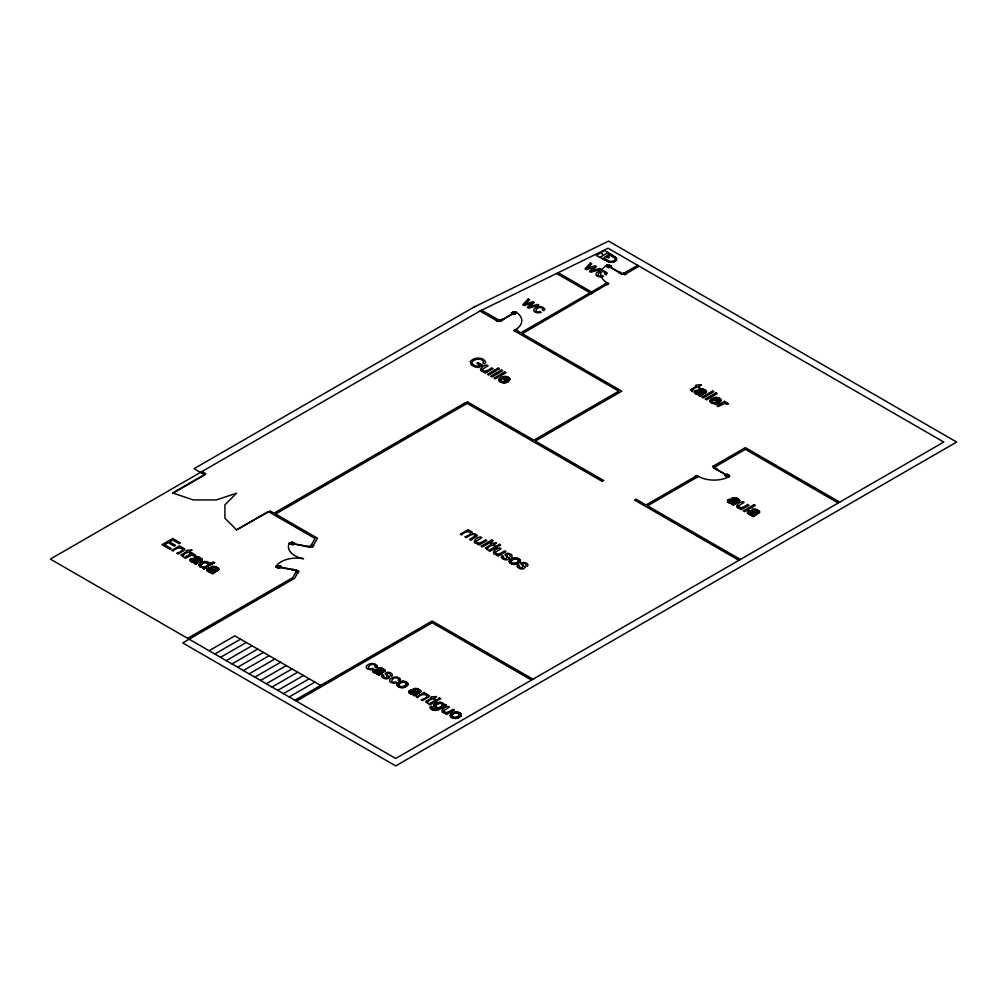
<?xml version="1.0" encoding="UTF-8"?>
<svg xmlns="http://www.w3.org/2000/svg" width="1007" height="1007" viewBox="0 0 1007 1007"><rect width="100%" height="100%" fill="white"/><g stroke="black" fill="none" stroke-linecap="round" stroke-linejoin="round"><path stroke-width="1.5" d="M607.573 284.729L605.333 283.634M623.069 273.703L623.975 272.922M623.383 273.249L624.831 274.47M624.025 273.199L624.818 272.721M697.196 477.507L695.082 476.626M697.75 477.066L696.567 475.77M713.774 465.838L713.145 466.203L714.366 467.223M430.153 707.279L430.14 707.833C434.344 713.774 442.048 707.883 446.202 705.215L444.981 704.522C441.746 705.995 433.488 712.818 432.293 707.128L431.197 706.272L430.153 707.279L432.293 707.128M208.134 564.285L209.267 563.165L207.366 562.976L208.311 562.271L206.725 562.712L207.278 561.818L206.007 562.561L206.083 561.566L205.176 562.548L203.464 561.742L203.817 562.825L202.18 562.145L202.331 563.517L199.952 563.442L201.173 564.361L199.285 564.197L200.72 565.166L199.071 565.72L200.758 565.657L199.499 566.412L201.01 566.085L200.267 567.004L201.476 566.45L201.274 567.432L202.092 566.727L202.382 567.633L202.822 566.865L203.59 567.596L200.267 567.004L198.983 564.965C204.169 557.362 216.266 563.97 202.608 568.162L203.829 568.854L214.554 562.674L213.232 561.906L207.631 565.103L214.554 562.674L208.109 563.794C204.509 558.986 196.503 568.514 204.987 566.639L203.829 568.854L203.641 566.891M199.348 560.32L200.531 561.176C198.165 559.791 190.033 556.002 190.298 561.063L192.979 562.498L197.296 563.064L196.075 561.956C185.653 559.3 197.41 559.288 200.531 561.176L199.474 560.257L201.677 560.433L199.185 558.256L194.565 557.098L198.429 556.884L202.168 559.678L195.937 564.31L194.565 563.517L200.166 559.665L202.168 559.678L200.229 559.389L201.841 558.809L199.94 558.835L200.456 557.74L199.185 558.256L199.449 557.236L198.303 557.84L198.429 556.884L196.655 557.702L195.547 556.808L195.685 557.954M216.001 569.949L217.197 570.793C214.818 569.408 206.699 565.619 206.951 570.679L209.632 572.114L213.962 572.681L212.741 571.573C202.306 568.917 214.063 568.905 217.197 570.793L216.127 569.874L218.343 570.05L215.85 567.885L211.231 566.727L215.083 566.5L218.834 569.295L212.603 573.927L211.231 573.134L216.832 569.282L218.834 569.295L216.895 569.005L218.506 568.426L216.606 568.452L217.122 567.356L215.85 567.885L216.115 566.853L214.957 567.457L215.083 566.5L213.32 567.319L212.2 566.425L212.339 567.57M382.232 671.317L383.415 672.16C381.049 670.775 372.917 666.999 373.169 672.059L375.863 673.494L380.18 674.048L378.959 672.953C368.675 670.448 380.029 670.07 383.415 672.16L382.358 671.241L384.561 671.417L382.068 669.252L377.449 668.094L381.313 667.868L385.052 670.662L378.821 675.294L377.449 674.501L383.05 670.649L385.052 670.662L383.113 670.372L384.724 669.806L382.824 669.819L383.34 668.736L382.068 669.252L382.333 668.233L381.187 668.837L381.313 667.868L379.538 668.686L378.431 667.792L378.569 668.938M418.043 691.998L419.227 692.841C416.86 691.457 408.741 687.668 408.993 692.728L411.674 694.163L415.992 694.729L414.771 693.622C404.487 691.129 415.841 690.739 419.227 692.841L418.169 691.922L420.372 692.099L417.88 689.933L413.26 688.775L417.125 688.549L420.863 691.343L414.632 695.975L413.26 695.182L418.862 691.331L420.863 691.343L418.937 691.054L420.536 690.475L418.648 690.5L419.164 689.405L417.88 689.933L418.144 688.901L416.999 689.505L417.125 688.549L415.35 689.367L414.242 688.473L414.38 689.619M703.654 392.264L704.837 393.12C702.471 391.736 694.339 387.947 694.603 393.007L697.285 394.442L701.602 395.008L700.381 393.901C689.959 391.245 701.715 391.232 704.837 393.12L703.78 392.201L705.983 392.378L703.49 390.2L698.871 389.042L702.735 388.828L706.473 391.622L700.243 396.255L698.871 395.461L704.472 391.61L706.473 391.622L704.535 391.333L706.146 390.754L704.245 390.779L704.762 389.684L703.49 390.2L703.755 389.18L702.609 389.785L702.735 388.828L700.96 389.646L699.852 388.752L699.991 389.898M736.797 501.184L737.993 502.027C735.626 500.655 727.495 496.866 727.746 501.927L730.427 503.362L734.758 503.928L733.537 502.82C723.102 500.152 734.858 500.152 737.993 502.027L736.923 501.121L739.138 501.297L736.646 499.12L732.026 497.962L735.878 497.748L739.629 500.542L733.398 505.162L732.026 504.369L737.628 500.517L739.629 500.542L737.69 500.24L739.302 499.673L737.401 499.686L737.917 498.603L736.646 499.12L736.91 498.1L735.752 498.704L735.878 497.748L734.116 498.566L732.995 497.672L733.146 498.805M756.786 512.727L757.981 513.57C755.602 512.185 747.484 508.409 747.735 513.469L750.416 514.904L754.747 515.458L753.526 514.363C743.09 511.694 754.847 511.694 757.981 513.57L756.912 512.651L759.127 512.84L756.635 510.662L752.002 509.504L755.867 509.29L759.618 512.085L753.387 516.704L752.002 515.911L757.616 512.06L759.618 512.085L757.679 511.783L759.291 511.216L757.39 511.229L757.906 510.146L756.635 510.662L756.899 509.643L755.741 510.247L755.867 509.29L754.105 510.096L752.984 509.202L753.123 510.348M296.159 571.196L295.655 571.838M313.504 545.882L312.837 546.675M298.412 572.366L298.538 571.41M505.199 381.691L503.349 382.962L503.16 381.93L501.864 382.673L502.317 381.766L500.466 382.056L501.008 381.036L499.522 381.376L500.693 380.596L498.969 380.659L500.605 380.105L498.805 379.891L500.92 379.337L501.549 381.439L504.872 382.924L506.383 382.584L505.199 381.691L504.872 382.924L500.466 382.056L498.969 380.659L499.321 378.733C501.914 375.989 508.611 375.145 509.995 379.412L507.629 381.905L500.756 377.612L509.454 380.57L499.321 378.733L500.92 379.337L505.3 377.424L507.981 378.368L508.019 379.891L509.995 379.412L508.308 379.337L509.857 378.657L508.271 378.833L509.366 377.952L507.981 378.368L508.51 377.323L507.44 377.952L507.377 376.819L506.458 377.562L506.143 376.517L505.3 377.424L504.809 376.442L504.117 377.562L502.745 376.756L502.984 377.977M716.355 402.649L714.492 403.92L714.315 402.888L713.006 403.631L713.459 402.724L711.609 403.014L712.163 401.994L710.665 402.334L711.848 401.554L710.124 401.617L711.748 401.063L709.96 400.849L712.075 400.295L712.692 402.397L716.015 403.883L717.538 403.53L716.355 402.649L716.015 403.883L711.609 403.014L710.124 401.617L710.476 399.691C713.057 396.947 719.753 396.103 721.138 400.371L718.784 402.863L711.899 398.571L720.609 401.529L710.476 399.691L712.075 400.295L716.455 398.382L719.136 399.326L719.174 400.849L721.138 400.371L719.464 400.295L721.012 399.603L719.426 399.792L720.509 398.91L719.136 399.326L719.653 398.281L718.595 398.91L718.532 397.778L717.601 398.52L717.299 397.475L716.455 398.382L715.952 397.4L715.26 398.52L713.9 397.715L714.139 398.936M312.661 546.637L310.433 546.146L310.722 545.58M503.701 319.307L500.756 321.183L481.51 310.156L50.35 559.086L395.713 758.472L943.786 442.048L640.251 266.805M197.296 563.064L196.793 561.73L198.782 562.183L197.913 560.03L196.931 560.685L196.315 559.351L194.628 559.766L194.955 558.797L194.036 559.577L194.275 558.608L193.558 559.514L193.571 558.495L193.08 559.527L192.136 558.545L192.652 559.615L191.443 558.709L192.274 559.779L190.298 559.389L191.985 560.005L189.996 559.829L191.834 560.244L189.92 560.307L191.796 560.521L190.298 561.063L192.022 560.949L191.267 561.805L192.614 561.39L192.085 562.208L194.301 561.982L194.011 562.699L195.207 562.057L196.541 563.58L194.565 563.517M213.962 572.681L213.446 571.347L215.435 571.8L214.567 569.66L213.585 570.302L212.98 568.98L211.294 569.383L211.608 568.414L210.69 569.194L210.929 568.225L210.211 569.131L210.236 568.112L209.746 569.144L208.801 568.162L209.318 569.245L208.109 568.338L208.94 569.408L206.964 569.005L208.65 569.622L206.662 569.446L208.487 569.861L206.586 569.924L208.462 570.138L206.951 570.679L208.688 570.579L207.933 571.422L209.28 571.019L208.739 571.825L210.954 571.598L210.677 572.316L211.873 571.674L213.194 573.197L211.231 573.134M380.18 674.048L379.677 672.726L381.666 673.179L380.797 671.027L379.815 671.682L379.198 670.347L377.512 670.75L377.839 669.781L376.92 670.574L377.147 669.605L376.442 670.498L376.454 669.491L375.963 670.524L375.019 669.529L375.535 670.612L374.327 669.705L375.158 670.775L373.182 670.372L374.868 670.989L372.88 670.813L374.717 671.241L372.804 671.304L374.68 671.505L373.169 672.059L374.906 671.946L374.151 672.802L375.498 672.386L374.969 673.192L377.184 672.978L376.895 673.683L378.091 673.041L379.425 674.564L377.449 674.501M415.992 694.729L415.488 693.395L417.477 693.848L416.608 691.708L415.627 692.35L415.01 691.029L413.323 691.431L413.65 690.462L412.732 691.243L412.971 690.273L412.253 691.18L412.266 690.16L411.787 691.192L410.831 690.21L411.347 691.293L410.139 690.387L410.969 691.444L408.993 691.054L410.692 691.671L408.691 691.494L410.529 691.91L408.628 691.973L410.491 692.187L408.993 692.728L410.718 692.627L409.962 693.471L411.309 693.068L410.78 693.873L412.996 693.647L412.706 694.364L413.902 693.722L415.236 695.245L413.26 695.182M701.602 395.008L701.099 393.674L703.087 394.127L702.219 391.975L701.237 392.629L700.62 391.295L698.934 391.71L699.261 390.741L698.342 391.522L698.568 390.552L697.864 391.459L697.876 390.439L697.385 391.471L696.441 390.489L696.957 391.559L695.749 390.666L696.58 391.723L694.603 391.333L696.29 391.95L694.301 391.773L696.139 392.189L694.226 392.252L696.101 392.466L694.603 393.007L696.328 392.894L695.573 393.75L696.92 393.334L696.391 394.152L698.606 393.926L698.317 394.643L699.513 394.001L700.847 395.524L698.871 395.461M734.758 503.928L734.241 502.594L736.23 503.047L735.362 500.894L734.38 501.549L733.776 500.215L732.089 500.63L732.404 499.661L731.485 500.441L731.724 499.472L731.006 500.378L731.032 499.359L730.541 500.391L729.597 499.396L730.113 500.479L728.904 499.573L729.735 500.643L727.759 500.252L729.446 500.857L727.457 500.693L729.282 501.108L727.381 501.171L729.257 501.385L727.746 501.927L729.483 501.813L728.728 502.669L730.075 502.254L729.534 503.072L731.749 502.845L731.472 503.563L732.668 502.908L733.99 504.431L732.026 504.369M754.747 515.458L754.23 514.136L756.219 514.59L755.351 512.437L754.369 513.092L753.765 511.757L752.078 512.16L752.393 511.191L751.474 511.984L751.713 511.015L750.995 511.908L751.021 510.901L750.53 511.934L749.586 510.939L750.089 512.022L748.893 511.115L749.724 512.185L747.748 511.795L749.435 512.399L747.446 512.223L749.271 512.651L747.37 512.714L749.246 512.915L747.735 513.469L749.472 513.356L748.717 514.212L750.051 513.797L749.523 514.602L751.738 514.388L751.461 515.106L752.644 514.451L753.979 515.974L752.002 515.911M601.859 253.84L602.526 254.003M618.927 272.431L621.885 274.37L637.67 265.319M446.202 705.215L442.262 705.882C444.074 700.155 430.505 705.781 437.529 707.581L439.48 709.092L439.719 707.355L438.095 708.349L435.855 708.097L433.614 705.592C435.364 702.106 441.632 700.935 444.011 704.334L444.037 705.064L446.202 705.215L441.167 706.7L439.48 709.092L437.013 708.953L437.844 709.935L436.321 709.268L436.547 710.363L435.477 709.457L435.389 710.489L434.621 709.469L434.181 710.388L433.753 709.28L431.764 709.494L432.179 708.374L430.669 708.676L431.877 707.883L430.14 707.833L431.927 707.506M280.261 567.432L275.767 566.815L276.245 566.173L280.399 567.193M293.629 543.981L289.236 543.377L289.525 542.697L293.767 543.742M408.099 684.244L407.621 685.402C404.965 688.297 398.331 688.926 396.834 684.684L397.35 683.514C399.993 680.644 406.652 680.002 408.099 684.244L406.325 684.118C405.053 686.61 400.509 687.844 398.659 685.326L398.608 684.81C399.905 682.331 404.424 681.084 406.274 683.602L407.621 685.402L405.897 684.924L406.224 686.497L404.801 685.754L404.776 687.215L403.303 686.434L403.417 687.605L401.869 686.698L399.515 687.303L400.194 686.497L397.513 686.157L398.659 685.326L396.985 685.44L398.608 684.81L397.35 683.514L399.049 683.992L398.835 682.368L400.194 683.149L400.283 681.676L401.655 682.482L401.743 681.298L403.077 682.23L403.228 681.21L403.958 682.268L404.99 681.475L404.751 682.444L406.538 682.117L405.985 683.149L407.42 682.771L406.274 683.602L407.948 683.476L406.325 684.118M520.43 560.937L519.939 562.107C517.283 565.003 510.65 565.632 509.152 561.39L509.668 560.219C512.324 557.349 518.97 556.707 520.43 560.937L518.655 560.823C517.371 563.316 512.827 564.549 510.99 562.019L510.927 561.516C512.223 559.023 516.742 557.777 518.592 560.307L519.939 562.107L518.227 561.629L518.542 563.203L517.12 562.46L517.095 563.907L515.622 563.14L515.735 564.31L514.199 563.391L511.833 564.008L512.513 563.19L509.844 562.863L510.99 562.019L509.315 562.145L510.927 561.516L509.668 560.219L511.367 560.698L511.153 559.061L512.513 559.854L512.601 558.382L513.985 559.187L514.073 558.004L515.395 558.935L515.559 557.916L516.276 558.973L517.308 558.18L517.069 559.137L518.857 558.822L518.303 559.854L519.75 559.477L518.592 560.307L520.267 560.182L518.655 560.823M461.407 715.008L460.916 716.178C458.261 719.074 451.627 719.703 450.129 715.461L450.645 714.278C453.301 711.42 459.947 710.778 461.407 715.008L459.633 714.894C458.349 717.387 453.805 718.62 451.967 716.09L451.904 715.587C453.2 713.094 457.719 711.848 459.57 714.378L460.916 716.178L459.205 715.7L459.519 717.274L458.097 716.531L458.072 717.978L456.599 717.198L456.712 718.381L455.177 717.462L452.81 718.079L453.502 717.261L450.821 716.921L451.967 716.09L450.293 716.216L451.904 715.587L450.645 714.278L452.344 714.769L452.143 713.132L453.49 713.925L453.578 712.452L454.963 713.258L455.051 712.075L456.372 713.006L456.536 711.987L457.254 713.044L458.286 712.251L458.047 713.208L459.834 712.893L459.28 713.925L460.728 713.535L459.57 714.378L461.244 714.253L459.633 714.894M608.329 283.999L606.516 283.093L605.283 283.999M626.165 274.017L625.07 274.546M714.819 467.172L716.115 466.241M311.289 545.127L313.718 545.605M298.21 572.807L295.416 572.14M277.277 567.105L278.222 567.281M277.655 566.438L278.599 566.614M291.023 542.987L291.98 543.163M277.328 567.281L277.882 567.621M277.882 566.312L278.675 566.236M290.696 543.818L291.25 544.158M291.25 542.861L292.043 542.773M278.549 566.438L281.066 566.236L278.234 565.959M279.707 567.608L280.122 566.865M293.075 544.145L293.49 543.415M292.395 569.786L297.443 570.969M292.559 569.509L292.483 570.088M305.763 546.348L309.942 547.317L315.053 538.531L268.29 511.531L236.544 529.858L224.926 518.24L224.926 504.822L236.544 493.203L216.417 499.913L193.18 499.913L172.625 492.952L205.869 473.756L202.004 471.528M305.927 546.046L305.851 546.625M296.7 570.843L292.747 577.666L187.642 638.35M296.348 571.9L297.795 572.177M297.468 570.944L298.626 571.271L294.598 578.32L182.708 642.932L395.713 765.912L956.65 442.048L608.58 241.088L474.121 307.022M499.585 320.478L498.528 319.672M606.994 265.772L607.863 265.282M622.2 273.564L621.344 274.055M713.799 468.255L714.655 467.764M729.005 476.034L728.149 476.538M602.324 253.726L602.551 253.928M203.829 568.854L206.397 565.997L214.554 562.674M438.36 707.606L435.855 708.097L436.144 707.141L434.936 707.694L435.653 706.763L434.08 707.052L435.376 706.335L433.639 706.348L435.326 705.857L433.614 705.592L435.779 705.064L435.502 703.49L436.962 704.208L436.673 702.924L438.347 703.591L437.957 702.534L439.694 703.339L440.575 702.37L440.525 703.364L441.796 702.622L441.255 703.515L443.621 703.679L442.375 704.17L444.037 705.064L442.69 705.089M306.241 545.832L312.447 546.99L317.482 538.191L275.578 514.011L467.135 403.417M292.873 569.295L296.952 570.1L296.536 570.768M432.947 710.061L433.753 709.28M503.777 319.546L502.72 319.005L503.362 319.018M609.915 267.145L606.466 265.458L607.259 264.929L610.217 266.968M618.89 272.721L619.821 272.18M716.72 469.627L717.236 469.124L712.641 466.505L745.356 447.624L839.737 502.115M195.446 560.093L196.315 559.351M212.112 569.71L212.98 568.98M699.752 392.038L700.62 391.295M378.33 671.077L379.198 670.347M414.141 691.759L415.01 691.029M732.907 500.957L733.776 500.215M752.896 512.5L753.765 511.757M194.628 559.766L195.534 559.023M211.294 569.383L212.2 568.64M698.934 391.71L699.84 390.968M377.512 670.75L378.418 670.007M413.323 691.431L414.229 690.689M732.089 500.63L732.995 499.875M752.078 512.16L752.984 511.418M714.051 467.412L713.258 467.94L716.09 469.627M290.331 542.849L289.953 543.516M276.963 566.312L276.585 566.979M309.225 547.179L309.602 546.511M295.857 570.629L296.234 569.962M431.764 709.494L432.846 708.865M475.077 306.443L194.074 468.683L204.799 474.876L173.053 493.203M600.21 257.175L607.825 252.782M499.296 320.427L496.615 320.918M513.067 312.296L511.065 313.101L513.381 312.12M513.192 312.485L514.262 312.397M513.595 312.246L512.915 312.208L514.061 312.283M499.208 321.032L502.908 318.904M513.129 314.096L516.176 312.283L515.383 311.755L512.412 313.794M503.097 319.169L512.664 313.643M503.399 319.345L512.978 313.819M514.413 313.303L515.307 313.001M514.98 313.504L515.748 313.492L514.715 313.353M515.282 313.58L513.583 314.562L515.597 313.404M607.561 266.628L606.881 266.666L607.511 266.075M608.379 265.571L609.713 265.395L609.034 265.42M608.215 266.477L607.158 266.402M609.285 267.145L610.242 266.603M515.811 329.956L514.313 330.825L515.081 331.567M515.143 331.303L516.641 330.434M236.544 529.858L270.216 510.914L274.08 513.142L465.637 402.548L602.287 481.434L603.785 480.566L535.359 441.066L621.797 391.157L522.268 333.682L608.794 283.408L607.259 282.891L520.77 332.813L515.357 329.704L513.86 330.51L618.802 391.157L533.848 440.197L467.135 401.68M606.201 283.747L607.271 284.364M624.378 273.249L625.46 273.866M209.091 650.736L234.832 635.87L320.629 685.402M214.806 654.034L240.547 639.168M220.533 657.332L246.262 642.479M226.248 660.642L251.989 645.777M231.962 663.94L257.704 649.074M237.69 667.238L263.431 652.385M243.404 670.549L269.146 655.683M249.132 673.847L274.873 658.993M254.847 677.157L280.588 662.291M260.574 680.455L286.315 665.589M266.289 683.753L292.03 668.9M272.003 687.064L297.745 672.198M277.731 690.361L303.472 675.496M283.445 693.659L309.187 678.806M510.738 563.517L511.82 562.888M517.774 559.451L518.857 558.822M289.173 696.97L314.914 682.104M294.887 700.268L432.179 621.004L532.993 679.221M296.398 701.136L432.179 622.741L531.495 680.077M695.95 476.374L697.02 476.991M714.127 465.876L715.209 466.493M725.77 474.851L728.678 476.84L729.609 476.387L726.5 474.549M725.77 475.216L726.714 474.662M726.286 476.424L726.928 475.833M727.784 475.329L728.489 475.745M728.074 475.279L728.804 474.964M726.601 476.601L727.633 476.235M398.42 686.812L399.502 686.182M405.456 682.746L406.538 682.117M451.715 717.576L452.798 716.959M458.751 713.522L459.834 712.893M500.466 382.056L501.549 381.439M711.609 403.014L712.692 402.397M695.384 476.135L696.781 475.644M199.94 558.835L201.299 558.293M216.606 568.452L217.965 567.91M704.245 390.779L705.605 390.238M737.401 499.686L738.76 499.157M757.39 511.229L758.749 510.7M382.824 669.819L384.183 669.29M418.648 690.5L420.007 689.959M619.733 272.079L624.365 274.722L639.181 266.188L608.077 248.238L480.012 311.025L498.201 321.523L499.22 321.069M208.109 563.794L209.431 563.656M704.535 391.333L706.423 391.22M737.69 500.24L739.579 500.139M757.679 511.783L759.568 511.682M200.229 559.389L202.117 559.275M216.895 569.005L218.783 568.892M383.113 670.372L385.001 670.259M418.937 691.054L420.813 690.94M625.851 273.891L626.48 273.891M715.599 466.518L716.229 466.518M715.222 467.059L714.127 467.437L745.356 449.361L838.239 502.984M695.623 476.084L696.328 475.908M496.313 320.792L498.113 319.735M515.874 329.818L517.006 330.334M516.515 330.359L517.598 330.636M516.818 330.535L517.51 330.724M509.152 561.39L510.927 561.516M396.834 684.684L398.608 684.81M450.129 715.461L451.904 715.587M601.758 258.082L608.027 261.442A5.111 2.945 0 0 0 614.849 261.228A5.111 2.945 0 0 0 615.214 257.288L609.373 253.676M198.983 564.965L200.72 565.166M293.415 543.679L306.279 546.121M293.276 543.918L306.141 546.36M290.62 544.221L293.314 544.737L291.036 544.309M280.047 567.13L292.911 569.572M279.908 567.369L292.773 569.811M296.436 571.196L298.638 571.749M277.252 567.684L279.946 568.2L277.668 567.759M704.472 391.61L706.322 392M737.628 500.517L739.465 500.92M757.616 512.06L759.454 512.45M200.166 559.665L202.017 560.056M216.832 569.282L218.67 569.672M383.05 670.649L384.901 671.04M418.862 691.331L420.712 691.721M514.778 312.094L515.634 312.598M501.297 320.881L500.429 320.377M434.218 704.485L435.779 705.064M695.145 390.943L696.58 391.723M728.288 499.85L729.735 500.643M748.277 511.392L749.724 512.185M190.839 558.998L192.274 559.779M207.492 568.615L208.94 569.408M373.723 669.982L375.158 670.775M409.534 690.664L410.969 691.444M624.164 273.124L625.674 273.992M609.26 265.294L611.564 266.289L609.562 265.483M608.568 265.47L609.273 265.873M609.965 266.817L619.532 272.343M609.663 266.993L619.229 272.519M607.322 266.188L608.027 266.591M607.032 266.578L609.046 267.736L607.347 266.754M558.193 272.683L593.06 292.823M556.569 273.489L591.562 293.679M512.399 313.429L513.343 313.97M498.251 320.062L497.181 320.692M516.427 330.56L515.357 331.177M713.913 465.75L715.423 466.619M728.653 475.052L726.953 474.07L728.967 475.228M716.77 469.3L726.337 474.826M716.455 469.476L726.034 475.002M726.727 475.946L727.432 476.349M698.506 476.336L697.045 475.518L646.041 504.96L635.958 499.145L634.46 500.013L738.924 560.32M740.422 559.451L647.539 505.829L698.506 476.387A21.99 12.701 0 0 0 729.609 476.387M200.972 562.737L202.331 563.517M701.917 393.271L703.087 394.127M755.049 513.721L756.219 514.59M735.06 502.191L736.23 503.047M416.306 692.992L417.477 693.848M380.495 672.311L381.666 673.179M214.264 570.944L215.435 571.8M197.611 561.327L198.782 562.183M718.784 402.863L718.482 401.441L719.136 402.662M507.629 381.905L507.327 380.482L507.994 381.703M439.291 702.332L439.694 703.339M718.482 401.441L718.998 402.737M507.327 380.482L507.843 381.791M204.786 561.528L205.176 562.548M514.199 563.391L514.426 564.423M455.177 717.462L455.403 718.495M401.869 686.698L402.095 687.731M750.303 510.864L750.53 511.934M730.314 499.334L730.541 500.391M697.171 390.414L697.385 391.471M411.561 690.135L411.787 691.192M375.737 669.454L375.963 670.524M209.519 568.086L209.746 569.144M192.866 558.47L193.08 559.527M753.928 509.064L754.105 510.096M733.939 497.521L734.116 498.566M700.784 388.614L700.96 389.646M415.174 688.335L415.35 689.367M379.362 667.654L379.538 668.686M213.144 566.286L213.32 567.319M196.478 556.67L196.655 557.702M607.259 282.891A21.99 12.701 0 0 1 607.259 264.929M289.525 542.697A21.99 12.701 0 0 0 303.535 558.721A21.99 12.701 0 0 0 275.767 566.815M515.383 311.755A21.99 12.701 0 0 1 515.383 329.704M184.621 549.23L184.054 550.451L178.063 553.988L176.754 553.233C189.429 549.167 177.572 545.026 173.078 551.106L171.756 550.351L179.536 545.857L180.719 546.537L179.611 547.179L182.229 547.38L184.621 549.23M429.12 695.787L428.554 697.02L422.575 700.557L421.253 699.789C433.941 695.736 422.084 691.595 417.578 697.675L416.256 696.907L424.035 692.426L425.218 693.106L424.111 693.747L426.729 693.949L429.12 695.787M443.583 710.816C445.283 714.731 451.073 710.602 453.125 709.218L454.447 709.985L446.667 714.466L445.497 713.787L446.642 713.132C438.309 713.522 442.425 707.342 448.153 706.348L449.462 707.103L443.583 710.816M482.227 369.468C483.939 373.383 489.717 369.254 491.781 367.87L493.103 368.625L485.324 373.119L484.14 372.439L485.298 371.772C476.966 372.175 481.082 365.994 486.809 365L488.118 365.755L482.227 369.468M475.959 541.376C477.658 545.278 483.448 541.149 485.512 539.765L486.822 540.532L479.055 545.014L477.872 544.334L479.017 543.679C470.684 544.082 474.813 537.889 480.528 536.895L481.85 537.65L475.959 541.376M495.104 552.428C496.803 556.33 502.594 552.201 504.658 550.829L505.967 551.584L498.201 556.065L497.017 555.386L498.163 554.731C489.83 555.134 493.946 548.941 499.673 547.946L500.995 548.714L495.104 552.428M738.194 506.08C739.893 509.983 745.683 505.854 747.735 504.469L749.057 505.237L741.278 509.718L740.107 509.038L741.253 508.384C732.92 508.787 737.036 502.594 742.763 501.599L744.085 502.355L738.194 506.08M389.508 677.056C388.312 680.266 382.685 678.844 381.389 676.251L382.232 674.589L383.743 675.219L383.151 676.263C387.066 680.015 388.501 676.352 385.089 673.532C386.713 670.662 394.341 673.091 391.849 676.163L390.389 675.521C390.426 671.077 383.629 673.645 389.508 677.056M509.315 558.092C508.132 561.289 502.506 559.879 501.209 557.286L502.052 555.612L503.563 556.254L502.971 557.299C506.873 561.05 508.321 557.387 504.91 554.555C506.521 551.698 514.149 554.114 511.669 557.198L510.209 556.544C510.247 552.113 503.45 554.681 509.315 558.092M525.15 567.231C523.967 570.428 518.328 569.005 517.032 566.412L517.888 564.751L519.385 565.393L518.794 566.438C522.709 570.189 524.144 566.526 520.732 563.693C522.356 560.836 529.984 563.253 527.492 566.337L526.032 565.682C526.069 561.251 519.272 563.807 525.15 567.231M377.134 665.891L376.354 667.54L374.868 666.911L375.196 665.388C370.5 661.196 364.031 670.914 372.54 668.384L373.66 669.227L370.488 669.806L367.58 669L366.196 667.666L366.598 665.765C369.279 663.072 374.944 662.266 377.134 665.891M400.459 679.36L399.678 680.996L398.193 680.38L398.52 678.856C393.825 674.652 387.355 684.382 395.864 681.852L396.985 682.696L393.813 683.275L390.905 682.469L389.52 681.135L389.923 679.234C392.604 676.54 398.268 675.722 400.459 679.36M544.699 309.023L543.918 310.672L542.433 310.043L542.748 308.52C538.065 304.328 531.595 314.058 540.104 311.528L541.225 312.371L538.053 312.95L535.145 312.145L533.76 310.811L534.163 308.91C536.844 306.216 542.509 305.398 544.699 309.023M606.931 273.098L606.138 274.747L604.653 274.118L604.98 272.595C600.285 268.403 593.815 278.133 602.324 275.603L603.445 276.447L600.273 277.026L597.365 276.22L595.98 274.886L596.383 272.985C599.064 270.279 604.741 269.473 606.931 273.098M470.332 361.626L471.175 364.962L475.216 367.001L478.627 367.53L482.605 365.226L478.061 362.608L476.802 363.338L479.949 365.163L477.96 366.309L475.87 365.982L472.799 364.484L471.943 362.898C472.774 357.938 485.21 357.775 483.07 363.3L484.694 363.842L485.638 362.356C483.65 356.465 473.642 357.007 470.332 361.626M181.197 554.97L183.161 556.909C183.11 555.197 184.344 553.346 188.397 552.151L189.706 552.919L190.726 552.327L189.417 551.559L192.123 549.998L187.126 550.237L186.106 550.829L187.075 551.395L181.197 554.97M425.709 701.539L427.66 703.478C427.61 701.766 428.856 699.915 432.897 698.72L434.218 699.475L435.238 698.883L433.916 698.128L436.635 696.567L431.625 696.806L430.606 697.398L431.575 697.964L425.709 701.539M485.563 547.946L487.514 549.898C487.464 548.173 488.71 546.323 492.75 545.127L494.072 545.895L495.092 545.303L493.77 544.535L496.489 542.974L491.492 543.214L490.459 543.805L491.441 544.372L485.563 547.946M690.5 389.797L692.451 391.736C692.401 390.011 693.647 388.173 697.687 386.978L698.996 387.733L700.016 387.141L698.707 386.386L701.426 384.825L696.416 385.064L695.396 385.656L696.366 386.222L690.5 389.797M475.556 535.674L469.526 539.513L470.848 540.281L477.532 535.699L475.304 533.861L472.623 533.697L471.78 531.646A3.864 2.228 0 0 0 469.098 530.966L468.154 531.016L469.262 530.387L468.079 529.707L460.3 534.188L461.621 534.956C465.964 529.304 477.859 532.325 464.919 536.857L466.241 537.625C468.444 536.454 473.454 532.2 475.556 535.674M291.464 542.219L294.434 542.786L291.464 542.219M607.737 252.266L615.441 257.175A5.413 3.122 0 0 1 615.063 261.354A5.413 3.122 0 0 1 607.825 261.568L596.295 255.476L604.552 250.516L607.737 252.266M528.184 298.953L522.771 304.806L524.156 305.599L531.709 303.057L527.265 307.399L528.625 308.18L538.846 305.108L537.562 304.366L529.783 306.795L534.239 302.44L532.879 301.659L525.075 304.265L529.544 299.734L528.184 298.953M590.404 263.028L585.004 268.882L586.376 269.675L593.929 267.132L589.485 271.475L590.857 272.255L601.066 269.184L599.782 268.441L592.003 270.87L596.459 266.515L595.099 265.735L587.308 268.34L591.764 263.809L590.404 263.028M606.478 257.15L608.467 257.893A2.115 1.221 0 0 0 609.311 257.251L608.354 256.307L606.478 257.15M608.052 255.199L604.389 257.314A1.825 1.045 0 0 0 604.716 258.547L608.832 260.914A3.902 2.253 0 0 0 613.993 260.737A3.902 2.253 0 0 0 614.308 257.767L610.192 255.388A1.825 1.045 0 0 0 608.052 255.199M172.675 538.493L161.951 544.686L169.969 549.306L171.228 548.576L164.645 544.774L168.295 542.672L174.236 546.096L175.495 545.366L169.554 541.942L172.839 540.042L179.183 543.704L180.442 542.974L172.675 538.493M495.18 369.833L487.401 374.314L488.722 375.082L496.489 370.589L495.18 369.833M498.125 368.121L496.615 369.003L497.924 369.758L499.447 368.889L498.125 368.121M501.41 370.022L490.686 376.215L492.008 376.97L502.732 370.777L501.41 370.022M504.734 371.948L494.009 378.141L495.331 378.896L506.055 372.703L504.734 371.948M192.01 553.057L184.231 557.551L185.552 558.306L191.985 555.071L194.301 556.078L195.975 555.637L194.54 554.391L192.01 554.429L193.193 553.737L192.01 553.057M712.566 390.98L701.841 397.173L703.15 397.929L713.875 391.736L712.566 390.98M715.889 392.894L705.164 399.087L706.486 399.855L717.211 393.661L715.889 392.894M724.612 401.34L716.833 405.834L718.155 406.589L724.587 403.354L726.903 404.361L728.577 403.92L727.142 402.687L724.625 402.712L725.795 402.032L724.612 401.34M491.819 540.004L481.082 546.197L482.403 546.952L493.128 540.759L491.819 540.004M496.388 546.046L488.622 550.539L489.931 551.295L497.71 546.814L496.388 546.046M499.346 544.346L497.836 545.215L499.145 545.983L500.655 545.102L499.346 544.346M724.738 475.354L726.953 476.626L724.738 475.354M754.042 504.708L743.317 510.901L744.639 511.657L755.363 505.464L754.042 504.708M436.535 699.638L428.755 704.132L430.077 704.887L437.856 700.394L436.535 699.638M439.48 697.939L437.969 698.808L439.291 699.563L440.802 698.694L439.48 697.939"/></g></svg>
